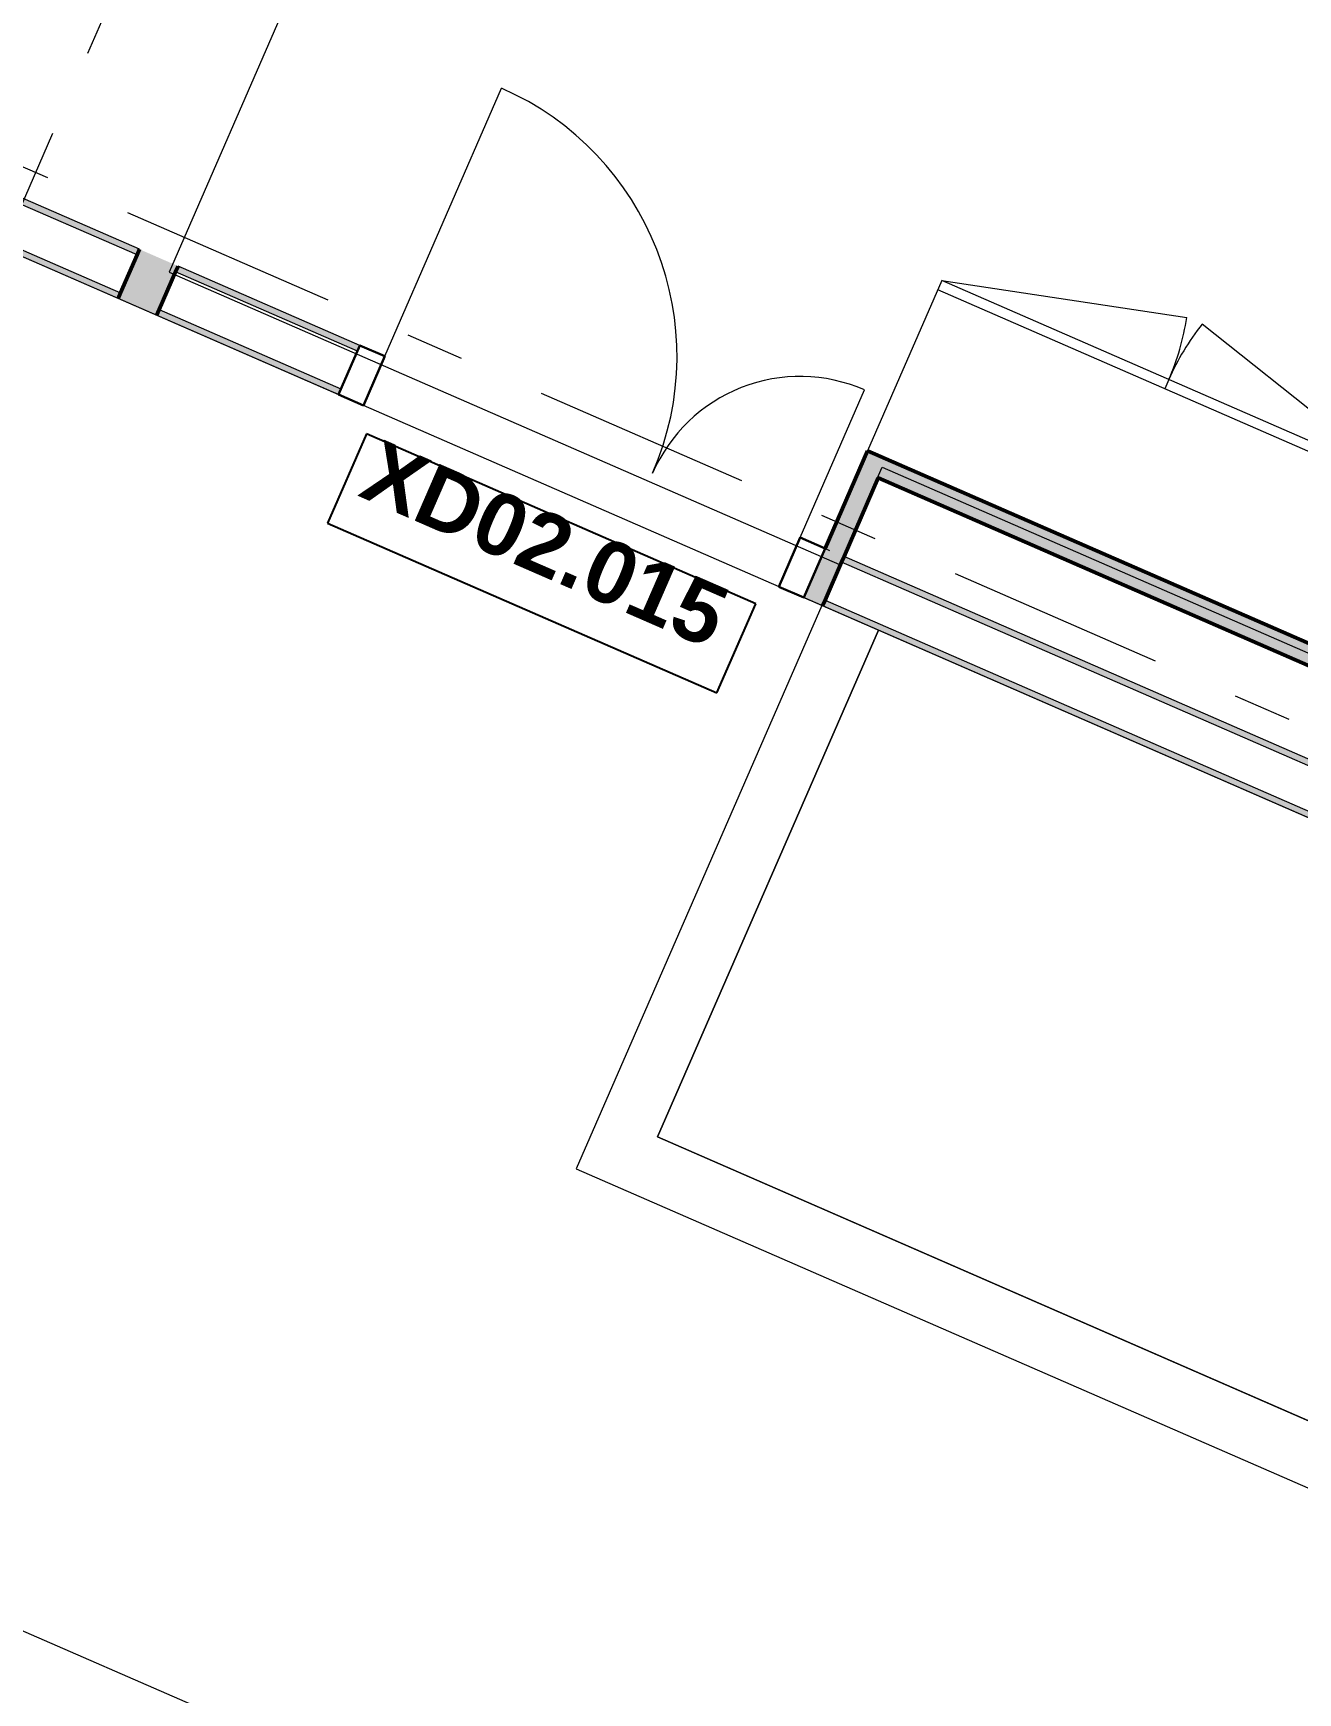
# Model space of a CAD drawing. Header units: millimetres. Extents: x -37281 to 954596, y -59787 to 956680.
# Drawn here: x 884625 to 887689, y 835 to 4854 of the extents above; entities that cross this region are included whole.
import ezdxf
from ezdxf.enums import TextEntityAlignment as Align

# ---------------------------------------------------------------- set-up
doc = ezdxf.new("R2010")
doc.units = ezdxf.units.MM
doc.header["$MEASUREMENT"] = 0
doc.linetypes.add('Double Dashed', pattern=[1093.611073, 529.166651, -211.666656, 141.111112, -211.666656])
for name, color, linetype in [('A-15-MG_Structural_Grid', 7, 'Continuous'), ('A-20-M_Floor_Slab', 7, 'Continuous'), ('A-25-M_Wall_Int', 7, 'Continuous'), ('ArchiCAD Door Markers', 7, 'Continuous'), ('ArchiCAD Doors', 7, 'Continuous'), ('New_A-05-M_Gross_Int_Circulation', 7, 'Continuous'), ('New_A-25-M_Wall_Int', 7, 'Continuous'), ('New_A-35-M_FFE-Zone', 7, 'Continuous'), ('New_A-35-M_FFE_Fixed', 7, 'Continuous'), ('New_ArchiCAD Doors', 7, 'Continuous')]:
    doc.layers.add(name, color=color, linetype=linetype)
for name, color, linetype, lineweight, true_color in [('A-15-MG_Structural_Grid_Pen_No__163', 7, 'Continuous', 0, 0x750077), ('A-25-M_Wall_Int_Pen_No__107', 7, 'Continuous', 15, 0xa6a6a6), ('ArchiCAD Doors_Pen_No__43', 7, 'Continuous', 30, 0x444444), ('ArchiCAD Doors_Pen_No__63', 7, 'Continuous', 20, 0x606060), ('New_A-05-M_Gross_Int_Circulation_Pen_No__74', 7, 'Continuous', 20, 0x606060), ('New_A-25-M_Wall_Int_Pen_No__27', 7, 'Continuous', 50, 0x2a2a2a), ('New_A-25-M_Wall_Int_Pen_No__81', 7, 'Continuous', 20, 0x6a6a6a), ('New_A-35-M_FFE-Zone_Pen_No__74', 7, 'Continuous', 20, 0x606060), ('New_ArchiCAD Doors_Pen_No__43', 7, 'Continuous', 30, 0x444444), ('New_ArchiCAD Doors_Pen_No__63', 7, 'Continuous', 20, 0x606060)]:
    doc.layers.add(name, color=color, linetype=linetype, lineweight=lineweight, true_color=true_color)
for name, color, linetype, lineweight in [('A-20-M_Floor_Slab_Pen_No__89', 8, 'Continuous', 20), ('A-25-M_Wall_Int_Pen_No__1', 7, 'Continuous', 13), ('A-95-P_Drawing_Pen_No__1', 7, 'Continuous', 13), ('ArchiCAD Door Markers_Pen_No__1', 7, 'Continuous', 13), ('ArchiCAD Door Markers_Pen_No__5', 7, 'Continuous', 25), ('ArchiCAD Doors_Pen_No__1', 7, 'Continuous', 13), ('New_A-35-M_FFE_Fixed_Pen_No__4', 7, 'Continuous', 20), ('New_ArchiCAD Doors_Pen_No__1', 7, 'Continuous', 13), ('New_ArchiCAD Zone Stamps_Pen_No__9', 7, 'Continuous', 13)]:
    doc.layers.add(name, color=color, linetype=linetype, lineweight=lineweight)
doc.styles.add('GENERATED_STYLE_2', font='')
doc.styles.add('GENERATED_STYLE_3', font='')
doc.styles.add('GENERATED_STYLE_4', font='')
doc.styles.get('GENERATED_STYLE_2').set_extended_font_data('Arial', bold=True)
doc.styles.get('GENERATED_STYLE_3').set_extended_font_data('Arial')
doc.styles.get('GENERATED_STYLE_4').set_extended_font_data('Swis721 BT')

# ---------------------------------------------------------------- blocks, each defined once
blk = doc.blocks.new('Hub Circulation-Second_SF014_42_1', base_point=(876979.5, 5772.6))
at = {"layer": 'New_A-05-M_Gross_Int_Circulation_Pen_No__74', "linetype": 'Continuous'}
for p, q in [((886673, 3408.4), (878668.4, 6898.8)), ((886137.9, 2181.3), (886673, 3408.4)), ((893232.8, -912.4), (886137.9, 2181.3))]:
    blk.add_line(p, q, dxfattribs=at)
at = {"layer": 'New_ArchiCAD Zone Stamps_Pen_No__9'}
for tag, height, style, p in [('ROOM_NAME', 250, 'GENERATED_STYLE_2', (875649.2, 7549.1)), ('zoneNameLine2', 250, 'GENERATED_STYLE_2', (875460.7, 7117)), ('ROOM_NUMBER', 200, 'GENERATED_STYLE_3', (875272.3, 6696.3)), ('measuredAreaCode', 200, 'GENERATED_STYLE_3', (875115.3, 6336.2)), ('ROOM_WALLS_PRM', 200, 'GENERATED_STYLE_3', (875422.7, 6202.1)), ('DUMMY_649', 200, 'GENERATED_STYLE_3', (876051.9, 5927.8)), ('DUMMY_650', 133.3, 'GENERATED_STYLE_3', (876331.1, 5821.2))]:
    blk.add_attdef(tag, text='', height=height, rotation=336.4404, dxfattribs=dict(at, style=style)).set_placement(p, align=Align.TOP_LEFT)
blk = doc.blocks.new('Slab_11_1', base_point=(868400.7, -1742.5))
at = {"layer": 'A-20-M_Floor_Slab_Pen_No__89', "linetype": 'Continuous', "flags": 128}
blk.add_lwpolyline([(893489.4, -1024.3), (894024.5, 202.7), (886673, 3408.4), (886137.9, 2181.3)], close=True, dxfattribs=at)
blk = doc.blocks.new('Standard grid marker_3')
at = {"layer": 'A-15-MG_Structural_Grid_Pen_No__163', "linetype": 'Double Dashed'}
blk.add_line((1000, 0), (74254.8, 0), dxfattribs=at)
at = {"layer": 'A-15-MG_Structural_Grid_Pen_No__163', "style": 'GENERATED_STYLE_4'}
for tag, p in [('AC_MarkerText_1_0', (-500, 43.4)), ('AC_MarkerText_1_1', (75754.8, 43.4))]:
    blk.add_attdef(tag, text='', height=350, rotation=360, dxfattribs=at).set_placement(p, align=Align.MIDDLE_CENTER)
blk = doc.blocks.new('Project Lab 3_INB 2203_86_2', base_point=(891390.3, 6907.4))
at = {"layer": 'New_A-35-M_FFE-Zone_Pen_No__74', "linetype": 'Continuous'}
for p, q in [((889401.8, 14475.6), (884954.1, 4275.6)), ((884954.1, 4275.6), (886578.6, 3567.3)), ((886578.6, 3567.3), (886681.7, 3803.6)), ((886681.7, 3803.6), (893011.2, 1043.6))]:
    blk.add_line(p, q, dxfattribs=at)
at = {"layer": 'New_ArchiCAD Zone Stamps_Pen_No__9'}
for tag, height, style, p in [('ROOM_NAME', 250, 'GENERATED_STYLE_2', (890862.8, 8333.9)), ('zoneNameLine2', 250, 'GENERATED_STYLE_2', (890674.4, 7901.7)), ('ROOM_NUMBER', 200, 'GENERATED_STYLE_3', (890486, 7481)), ('measuredAreaCode', 200, 'GENERATED_STYLE_3', (890329, 7120.9)), ('DUMMY_649', 200, 'GENERATED_STYLE_3', (890636.4, 6986.9)), ('DUMMY_650', 200, 'GENERATED_STYLE_3', (891125.7, 6773.5)), ('DUMMY_651', 133.3, 'GENERATED_STYLE_3', (891405, 6667))]:
    blk.add_attdef(tag, text='', height=height, rotation=336.4404, dxfattribs=dict(at, style=style)).set_placement(p, align=Align.TOP_LEFT)
blk = doc.blocks.new('Double Door Asymmetric 19_4')
at = {"layer": 'ArchiCAD Doors_Pen_No__1', "linetype": 'Continuous'}
for p, q in [((-615, 0), (-627, 0)), ((-615, 0), (-615, -15)), ((615, 0), (615, -15)), ((615, 0), (627, 0)), ((-615, -15), (-615, -115)), ((615, -15), (615, -115)), ((-615, -115), (-615, -130)), ((615, -115), (615, -130)), ((-615, -130), (-627, -130)), ((615, -130), (627, -130))]:
    blk.add_line(p, q, dxfattribs=at)
at = {"layer": 'ArchiCAD Doors_Pen_No__43', "linetype": 'Continuous'}
for p, q in [((-549, 0), (-615, 0)), ((-615, 0), (-615, -130)), ((-549, -130), (-549, 0)), ((615, 0), (549, 0)), ((549, 0), (549, -130)), ((615, -130), (615, 0)), ((-615, -130), (-549, -130)), ((549, -130), (615, -130))]:
    blk.add_line(p, q, dxfattribs=at)
at = {"layer": 'ArchiCAD Doors_Pen_No__63', "linetype": 'Continuous'}
for p, q in [((-549, 0), (-549, 708)), ((549, 0), (549, 390))]:
    blk.add_line(p, q, dxfattribs=at)
for centre, radius, start, end in [((-549, 0), 708, 0, 90), ((549, 0), 390, 90, 180)]:
    blk.add_arc(centre, radius, start, end, dxfattribs=at)
blk = doc.blocks.new('Door Stamp 17_4')
at = {"layer": 'ArchiCAD Door Markers_Pen_No__5', "linetype": 'Continuous'}
for p, q in [((514.6, -190), (-514.6, -190)), ((-514.6, -190), (-514.6, -425.7)), ((514.6, -425.7), (514.6, -190)), ((-514.6, -425.7), (514.6, -425.7)), ((-514.6, -425.7), (514.6, -425.7))]:
    blk.add_line(p, q, dxfattribs=at)
at = {"layer": 'ArchiCAD Door Markers_Pen_No__1', "style": 'GENERATED_STYLE_2'}
blk.add_attdef('AC_WIDO_ID', text='', height=150, dxfattribs=at).set_placement((-457.5, -376.8), align=Align.BOTTOM_LEFT)
blk = doc.blocks.new('Double Door Asymmetric 19_7')
at = {"layer": 'New_ArchiCAD Doors_Pen_No__1', "linetype": 'Continuous'}
for p, q in [((-755, 0), (-755, -15)), ((755, 0), (755, -15)), ((-755, -15), (-755, -115)), ((755, -15), (755, -115)), ((-755, -115), (-755, -130)), ((755, -115), (755, -130))]:
    blk.add_line(p, q, dxfattribs=at)
at = {"layer": 'New_ArchiCAD Doors_Pen_No__43', "linetype": 'Continuous'}
for p, q in [((-748, 0), (-755, 0)), ((-755, 0), (-755, -130)), ((-682, 0), (-748, 0)), ((-748, 0), (-748, -130)), ((-682, -130), (-682, 0)), ((748, 0), (682, 0)), ((682, 0), (682, -130)), ((748, 0), (755, 0)), ((748, -130), (748, 0)), ((755, 0), (755, -130)), ((-748, -130), (-755, -130)), ((-748, -130), (-682, -130)), ((682, -130), (748, -130)), ((748, -130), (755, -130))]:
    blk.add_line(p, q, dxfattribs=at)
at = {"layer": 'New_ArchiCAD Doors_Pen_No__63', "linetype": 'Continuous'}
for p, q in [((682, 0), (682, 924)), ((-682, 0), (-682, 440))]:
    blk.add_line(p, q, dxfattribs=at)
for centre, radius, start, end in [((682, 0), 924, 90, 180), ((-682, 0), 440, 0, 90)]:
    blk.add_arc(centre, radius, start, end, dxfattribs=at)
blk = doc.blocks.new('Wall_267_2', base_point=(878668.4, 6898.8))
at = {"layer": 'A-25-M_Wall_Int_Pen_No__107', "linetype": 'Continuous'}
for points in [[(884436.6, 4509), (884876.6, 4317.1), (884882.6, 4330.9), (884442.6, 4522.7)], [(884396.6, 4417.3), (884390.6, 4403.6), (884830.6, 4211.7), (884836.6, 4225.5)], [(884976.1, 4290.1), (884970.1, 4276.4), (885410.4, 4084.4), (885416.4, 4098.1)], [(884930.1, 4184.7), (884924.1, 4170.9), (885364.4, 3979), (885370.4, 3992.7)], [(886583.7, 3572.8), (892791.8, 865.7), (892797.8, 879.5), (886589.7, 3586.5)], [(886537.7, 3467.3), (892745.8, 760.3), (892751.8, 774), (886543.7, 3481.1)]]:
    blk.add_hatch(color=256, dxfattribs=at).paths.add_polyline_path(points)
at = {"layer": 'New_A-25-M_Wall_Int_Pen_No__81', "linetype": 'Continuous', "lineweight": 0, "true_color": 0x353535}
for points in [[(884970.1, 4276.4), (884876.6, 4317.1), (884836.6, 4225.5), (884930.1, 4184.7)], [(884976.1, 4290.1), (884882.6, 4330.9), (884876.6, 4317.1), (884970.1, 4276.4)], [(884930.1, 4184.7), (884836.6, 4225.5), (884830.6, 4211.7), (884924.1, 4170.9)], [(886583.7, 3572.8), (886537.8, 3592.7), (886497.9, 3501.1), (886543.7, 3481.1)], [(886589.7, 3586.5), (886543.8, 3606.5), (886537.8, 3592.7), (886583.7, 3572.8)], [(886543.7, 3481.1), (886497.9, 3501.1), (886491.9, 3487.3), (886537.7, 3467.3)]]:
    blk.add_hatch(color=250, dxfattribs=at).paths.add_polyline_path(points)
at = {"layer": 'A-25-M_Wall_Int_Pen_No__1', "linetype": 'Continuous'}
for p, q in [((884876.6, 4317.1), (884436.6, 4509)), ((884396.6, 4417.3), (884836.6, 4225.5)), ((885410.4, 4084.4), (884970.1, 4276.4)), ((884930.1, 4184.7), (885370.4, 3992.7)), ((885416.4, 4098.1), (885405.4, 4102.9)), ((885410.4, 4084.4), (885370.4, 3992.7)), ((885416.4, 4098.1), (885410.4, 4084.4)), ((885364.4, 3979), (885353.4, 3983.8)), ((885370.4, 3992.7), (885364.4, 3979)), ((886537.8, 3592.7), (886497.9, 3501.1)), ((886543.8, 3606.5), (886537.8, 3592.7)), ((886543.8, 3606.5), (886554.8, 3601.7)), ((892791.8, 865.7), (886583.7, 3572.8)), ((886497.9, 3501.1), (886491.9, 3487.3)), ((886491.9, 3487.3), (886502.9, 3482.5)), ((886543.7, 3481.1), (892751.8, 774))]:
    blk.add_line(p, q, dxfattribs=at)
at = {"layer": 'A-25-M_Wall_Int_Pen_No__1', "linetype": 'Continuous', "flags": 128}
for points in [[(884882.6, 4330.9), (884442.6, 4522.7)], [(884390.6, 4403.6), (885364.4, 3979)], [(885416.4, 4098.1), (884976.1, 4290.1)], [(892797.8, 879.5), (886589.7, 3586.5)], [(886491.9, 3487.3), (892745.8, 760.3)]]:
    blk.add_lwpolyline(points, dxfattribs=at)
at = {"layer": 'New_A-25-M_Wall_Int_Pen_No__27', "linetype": 'Continuous'}
for p, q in [((884876.6, 4317.1), (884836.6, 4225.5)), ((884882.6, 4330.9), (884876.6, 4317.1)), ((884930.1, 4184.7), (884970.1, 4276.4)), ((884970.1, 4276.4), (884976.1, 4290.1)), ((884836.6, 4225.5), (884830.6, 4211.7)), ((884924.1, 4170.9), (884930.1, 4184.7)), ((886583.7, 3572.8), (886589.7, 3586.5)), ((886543.7, 3481.1), (886583.7, 3572.8)), ((886537.7, 3467.3), (886543.7, 3481.1))]:
    blk.add_line(p, q, dxfattribs=at)
at = {"layer": 'ArchiCAD Door Markers'}
ref = blk.add_blockref('Door Stamp 17_4', (885980.1, 3852.3), dxfattribs=dict(at, rotation=336.4403498076213))
ref.add_attrib('AC_WIDO_ID', 'XD02.015', dxfattribs={"layer": 'ArchiCAD Door Markers_Pen_No__1', "color": 7, "height": 150, "rotation": 336.4403, "style": 'GENERATED_STYLE_2'}).set_placement((885390.6, 3693.9), align=Align.BOTTOM_LEFT)
at = {"layer": 'ArchiCAD Doors', "color": 251, "linetype": 'Continuous', "lineweight": 20, "true_color": 0x606060, "zscale": 1000, "rotation": 336.4403498076213}
blk.add_blockref('Double Door Asymmetric 19_4', (885980.1, 3852.3), dxfattribs=at)
at = {"layer": 'New_ArchiCAD Doors', "color": 251, "linetype": 'Continuous', "lineweight": 20, "true_color": 0x606060, "zscale": 1000, "rotation": 336.4403498076213}
blk.add_blockref('Double Door Asymmetric 19_7', (883750.5, 4824.5), dxfattribs=at)
blk = doc.blocks.new('Wall_303_2', base_point=(886491.9, 3487.3))
at = {"layer": 'New_A-25-M_Wall_Int_Pen_No__81', "linetype": 'Continuous', "lineweight": 0, "true_color": 0x353535}
blk.add_hatch(color=250, dxfattribs=at).paths.add_polyline_path([(886589.7, 3586.5), (886672.7, 3777), (886646.9, 3842.8), (886543.8, 3606.5)])
at = {"layer": 'New_A-25-M_Wall_Int_Pen_No__27', "linetype": 'Continuous', "flags": 128}
for points in [[(886646.9, 3842.8), (886543.8, 3606.5)], [(886589.7, 3586.5), (886672.7, 3777)]]:
    blk.add_lwpolyline(points, dxfattribs=at)
blk = doc.blocks.new('Wall_429_2', base_point=(893066.1, 989.2))
at = {"layer": 'New_A-25-M_Wall_Int_Pen_No__81', "linetype": 'Continuous', "lineweight": 0, "true_color": 0x353535}
blk.add_hatch(color=250, dxfattribs=at).paths.add_polyline_path([(886646.9, 3842.8), (886672.7, 3777), (892880.9, 1070), (892900.8, 1115.8)])
at = {"layer": 'New_A-25-M_Wall_Int_Pen_No__27', "linetype": 'Continuous', "flags": 128}
for points in [[(892900.8, 1115.8), (886646.9, 3842.8)], [(886672.7, 3777), (892880.9, 1070)]]:
    blk.add_lwpolyline(points, dxfattribs=at)
blk = doc.blocks.new('Standard grid marker')
at = {"layer": 'A-15-MG_Structural_Grid_Pen_No__163', "linetype": 'Double Dashed'}
blk.add_line((1000, 0), (29726, 0), dxfattribs=at)
at = {"layer": 'A-15-MG_Structural_Grid_Pen_No__163', "style": 'GENERATED_STYLE_4'}
for tag, p in [('AC_MarkerText_1_0', (-500, 41.2)), ('AC_MarkerText_1_1', (31226, 41.2))]:
    blk.add_attdef(tag, text='', height=350, rotation=90, dxfattribs=at).set_placement(p, align=Align.MIDDLE_CENTER)
blk = doc.blocks.new('Cupboard 19_2')
at = {"layer": 'New_A-35-M_FFE_Fixed_Pen_No__4', "linetype": 'Continuous'}
for p, q in [((1200, 450), (0, 450)), ((0, 450), (0, 0)), ((1200, 0), (1200, 450)), ((0, 0), (0, 25)), ((0, 25), (1200, 25)), ((0, 0), (1200, 0)), ((0, 0), (579.6, -155.3)), ((600, 0), (600, 25)), ((1200, 0), (620.4, -155.3))]:
    blk.add_line(p, q, dxfattribs=at)
for centre, start, end in [((0, 0), 345, 0), ((1200, 0), 180, 195)]:
    blk.add_arc(centre, 600, start, end, dxfattribs=at)

msp = doc.modelspace()

# ---------------------------------------------------------------- linework, layer by layer
at = {"layer": 'A-95-P_Drawing_Pen_No__1', "linetype": 'Continuous'}
for p, q in [((886535.5, 3468.3), (885940.5, 2103.8)), ((886673, 3408.4), (886137.9, 2181.3)), ((886137.9, 2181.3), (889664.7, 643.4)), ((885940.5, 2103.8), (889742.3, 446))]:
    msp.add_line(p, q, dxfattribs=at)

# ---------------------------------------------------------------- block references
at = {"layer": 'A-15-MG_Structural_Grid', "color": 8, "linetype": 'Continuous', "lineweight": 15, "zscale": 1000}
for name, p, rotation in [('Standard grid marker', (890317.1, 17557.1), 246.440411583993), ('Standard grid marker_3', (867897.8, 11813.5), 336.440411583993), ('Standard grid marker_3', (866598.7, 8834.4), 336.440411583993)]:
    msp.add_blockref(name, p, dxfattribs=dict(at, rotation=rotation))
at = {"layer": 'A-20-M_Floor_Slab', "color": 8, "linetype": 'Continuous', "lineweight": 20}
msp.add_blockref('Slab_11_1', (868400.7, -1742.5), dxfattribs=at)
at = {"layer": 'A-25-M_Wall_Int', "color": 250, "lineweight": 50, "true_color": 0x2a2a2a}
msp.add_blockref('Wall_267_2', (878668.4, 6898.8), dxfattribs=at)
at = {"layer": 'New_A-05-M_Gross_Int_Circulation', "linetype": 'Continuous'}
msp.add_blockref('Hub Circulation-Second_SF014_42_1', (876979.5, 5772.6), dxfattribs=at)
at = {"layer": 'New_A-25-M_Wall_Int', "color": 250, "lineweight": 50, "true_color": 0x2a2a2a}
for name, p in [('Wall_303_2', (886491.9, 3487.3)), ('Wall_429_2', (893066.1, 989.2))]:
    msp.add_blockref(name, p, dxfattribs=at)
at = {"layer": 'New_A-35-M_FFE-Zone', "linetype": 'Continuous'}
msp.add_blockref('Project Lab 3_INB 2203_86_2', (891390.3, 6907.4), dxfattribs=at)
at = {"layer": 'New_A-35-M_FFE_Fixed', "color": 251, "linetype": 'Continuous', "lineweight": 20, "true_color": 0x606060, "zscale": 1000, "rotation": 156.4404115839928}
msp.add_blockref('Cupboard 19_2', (887926.7, 3775.7), dxfattribs=at)

doc.saveas('drawing.dxf')
